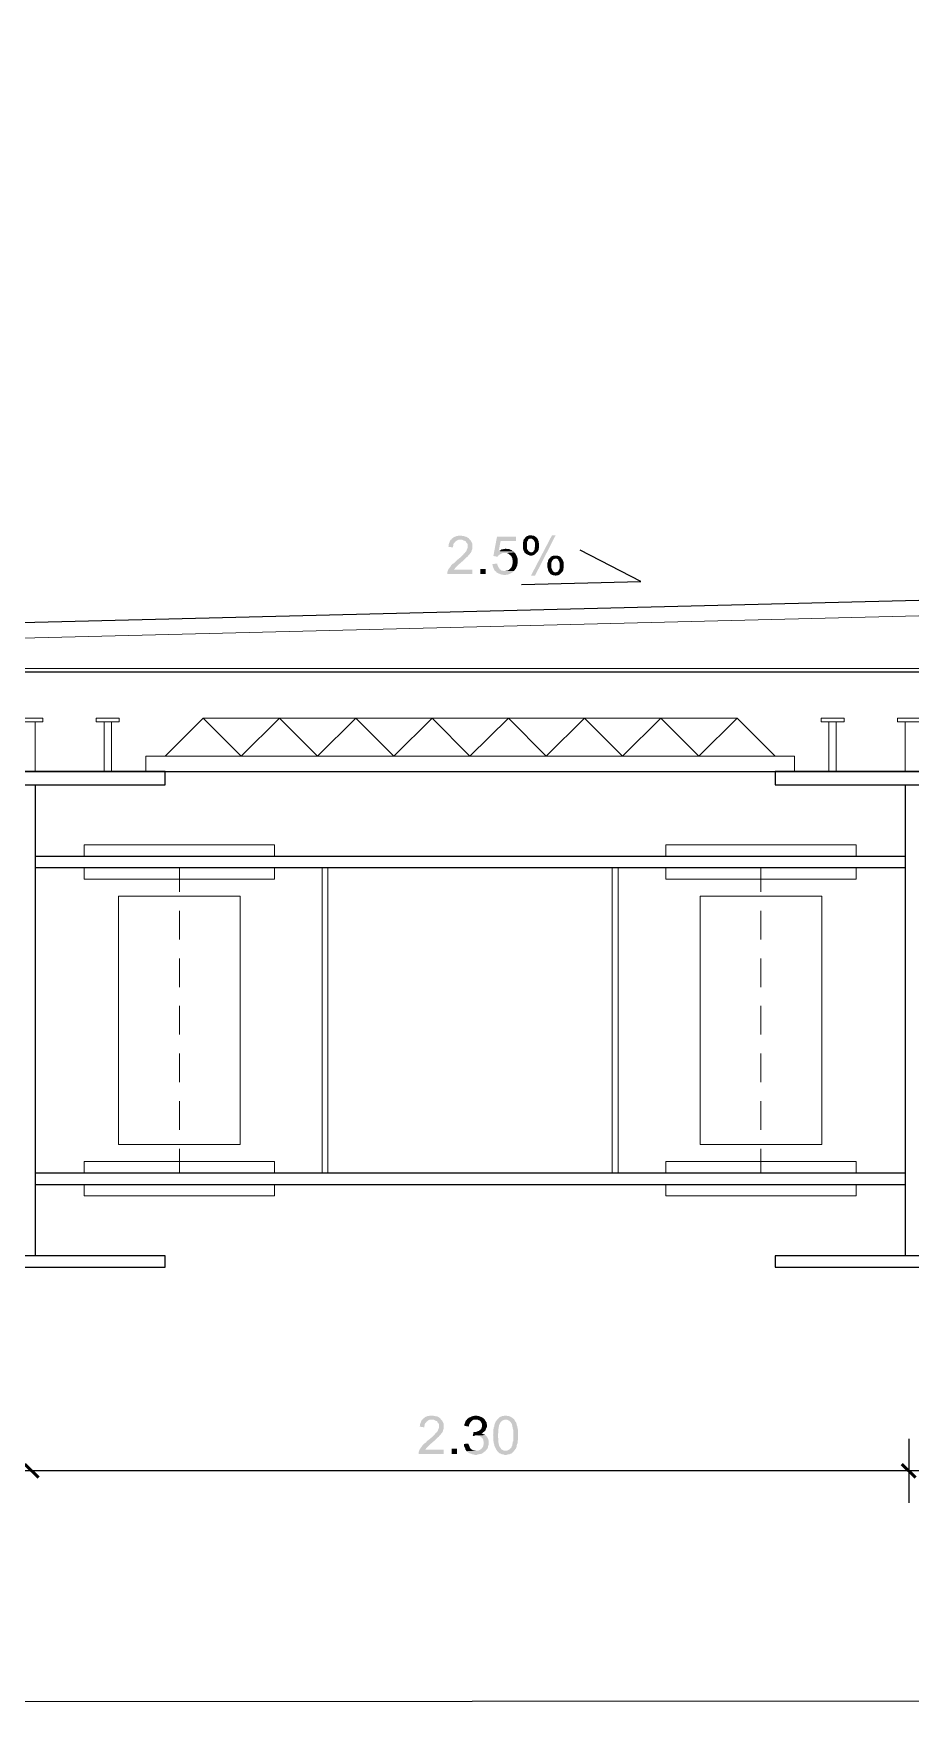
# Model space of a CAD drawing. Header units: millimetres. Extents: x 0.3 to 47.5, y 0.1 to 28.
# Drawn here: x 27.684 to 29.495, y 0.116 to 3.572 of the extents above; entities that cross this region are included whole.
import ezdxf

# ---------------------------------------------------------------- set-up
doc = ezdxf.new("R2010")
doc.units = ezdxf.units.MM
doc.layers.add('PDF _Geometria', color=7, linetype='Continuous')
doc.layers.add('PDF _Riempimenti solidi', color=7, linetype='Continuous')

msp = doc.modelspace()

# ---------------------------------------------------------------- hatches: boundary and pattern name
at = {"layer": 'PDF _Riempimenti solidi', "transparency": 33554559}
for points in [[(28.585, 2.5266), (28.5658, 2.5266), (28.5692, 2.5266), (28.5708, 2.5257), (28.5725, 2.5249), (28.575, 2.5241), (28.5767, 2.5232), (28.5767, 2.5224), (28.5775, 2.5207), (28.5792, 2.5191), (28.58, 2.5174), (28.58, 2.5099), (28.5792, 2.5074), (28.5783, 2.5057), (28.5775, 2.5032), (28.5758, 2.5016), (28.575, 2.5007), (28.5742, 2.4991), (28.5725, 2.4982), (28.5717, 2.4966), (28.5683, 2.4932), (28.565, 2.4899), (28.5625, 2.4882), (28.5608, 2.4866), (28.5583, 2.4849), (28.5567, 2.4832), (28.555, 2.4816), (28.5533, 2.4799), (28.5517, 2.4782), (28.55, 2.4774), (28.5483, 2.4757), (28.5467, 2.4741), (28.5458, 2.4732), (28.545, 2.4716), (28.5433, 2.4699), (28.5425, 2.4682), (28.5408, 2.4666), (28.54, 2.4641), (28.5392, 2.4624), (28.5383, 2.4599), (28.5383, 2.4557), (28.59, 2.4557), (28.59, 2.4649), (28.5517, 2.4649), (28.5533, 2.4666), (28.5542, 2.4682), (28.5558, 2.4699), (28.5567, 2.4707), (28.5575, 2.4716), (28.5608, 2.4749), (28.5625, 2.4766), (28.565, 2.4782), (28.5667, 2.4799), (28.5675, 2.4807), (28.57, 2.4824), (28.5717, 2.4841), (28.575, 2.4874), (28.5783, 2.4907), (28.58, 2.4916), (28.5808, 2.4932), (28.5817, 2.4941), (28.5825, 2.4949), (28.5842, 2.4966), (28.585, 2.4982), (28.5867, 2.4999), (28.5883, 2.5032), (28.5883, 2.5041), (28.5892, 2.5066), (28.59, 2.5082), (28.59, 2.5174), (28.5892, 2.5199), (28.5883, 2.5216), (28.5867, 2.5249)], [(28.5658, 2.5349), (28.5608, 2.5349), (28.5592, 2.5341), (28.5567, 2.5341), (28.555, 2.5332), (28.5525, 2.5324), (28.5508, 2.5316), (28.5492, 2.5299), (28.5475, 2.5291), (28.5467, 2.5274), (28.545, 2.5266), (28.5442, 2.5249), (28.5433, 2.5232), (28.5425, 2.5207), (28.5417, 2.5191), (28.5408, 2.5166), (28.5408, 2.5141), (28.54, 2.5124), (28.55, 2.5107), (28.55, 2.5132), (28.5508, 2.5157), (28.5508, 2.5174), (28.5517, 2.5191), (28.5533, 2.5207), (28.5542, 2.5224), (28.5558, 2.5232), (28.5575, 2.5249), (28.5592, 2.5257), (28.5608, 2.5266), (28.585, 2.5266), (28.5833, 2.5282), (28.5825, 2.5299), (28.5808, 2.5307), (28.5783, 2.5324), (28.5767, 2.5332), (28.575, 2.5332), (28.5725, 2.5341), (28.5708, 2.5341), (28.5683, 2.5349)], [(28.68, 2.5332), (28.6408, 2.5332), (28.6333, 2.4932), (28.6417, 2.4916), (28.6433, 2.4932), (28.6442, 2.4949), (28.6458, 2.4957), (28.6483, 2.4974), (28.65, 2.4982), (28.6517, 2.4991), (28.6567, 2.4991), (28.6767, 2.5007), (28.675, 2.5024), (28.6442, 2.5032), (28.6483, 2.5241), (28.68, 2.5241)], [(28.6983, 2.5299), (28.6967, 2.5282), (28.6958, 2.5266), (28.695, 2.5241), (28.695, 2.5224), (28.6942, 2.5199), (28.6942, 2.5082), (28.695, 2.5066), (28.6958, 2.5041), (28.6967, 2.5024), (28.6975, 2.5007), (28.6983, 2.4991), (28.6992, 2.4991), (28.7008, 2.4974), (28.7025, 2.4966), (28.7042, 2.4957), (28.7067, 2.4949), (28.7083, 2.4941), (28.7133, 2.4941), (28.7158, 2.4949), (28.7175, 2.4957), (28.7192, 2.4966), (28.7208, 2.4982), (28.7225, 2.4999), (28.7233, 2.5007), (28.71, 2.5007), (28.7083, 2.5016), (28.7067, 2.5024), (28.705, 2.5041), (28.7042, 2.5057), (28.7033, 2.5074), (28.7025, 2.5091), (28.7025, 2.5207), (28.7033, 2.5232), (28.7042, 2.5249), (28.705, 2.5257), (28.705, 2.5266), (28.7067, 2.5282), (28.7083, 2.5291), (28.7108, 2.5291)], [(28.7108, 2.5357), (28.7067, 2.5357), (28.705, 2.5349), (28.7025, 2.5341), (28.7008, 2.5332), (28.6992, 2.5316), (28.6983, 2.5299), (28.7108, 2.5291), (28.7117, 2.5291), (28.715, 2.5274), (28.7167, 2.5257), (28.7175, 2.5241), (28.7183, 2.5224), (28.7192, 2.5207), (28.7192, 2.5116), (28.7183, 2.5091), (28.7183, 2.5066), (28.7175, 2.5049), (28.7167, 2.5041), (28.7167, 2.5032), (28.715, 2.5016), (28.7125, 2.5007), (28.7108, 2.5007), (28.7233, 2.5007), (28.725, 2.5024), (28.7267, 2.5057), (28.7267, 2.5074), (28.7275, 2.5099), (28.7275, 2.5191), (28.7267, 2.5216), (28.7267, 2.5232), (28.7258, 2.5257), (28.725, 2.5274), (28.7242, 2.5291), (28.7225, 2.5307), (28.7225, 2.5316), (28.7208, 2.5324), (28.7183, 2.5341), (28.7167, 2.5349), (28.715, 2.5349), (28.7125, 2.5357)], [(28.6592, 2.5082), (28.6583, 2.5082), (28.6558, 2.5074), (28.6542, 2.5074), (28.6517, 2.5066), (28.65, 2.5066), (28.6483, 2.5049), (28.6458, 2.5041), (28.6442, 2.5032), (28.675, 2.5024), (28.6733, 2.5032), (28.6717, 2.5049), (28.6692, 2.5057), (28.6675, 2.5066), (28.6658, 2.5074), (28.6608, 2.5074)], [(28.6767, 2.5007), (28.6567, 2.4991), (28.6617, 2.4991), (28.6633, 2.4982), (28.665, 2.4974), (28.6667, 2.4957), (28.6683, 2.4949), (28.6692, 2.4932), (28.6708, 2.4924), (28.6717, 2.4899), (28.6725, 2.4882), (28.6725, 2.4866), (28.6733, 2.4841), (28.6733, 2.4791), (28.6725, 2.4766), (28.6725, 2.4749), (28.6717, 2.4724), (28.67, 2.4691), (28.6683, 2.4674), (28.665, 2.4641), (28.6625, 2.4632), (28.6608, 2.4632), (28.6583, 2.4624), (28.6567, 2.4624), (28.6758, 2.4624), (28.6775, 2.4641), (28.6783, 2.4657), (28.68, 2.4674), (28.6808, 2.4699), (28.6825, 2.4732), (28.6825, 2.4757), (28.6833, 2.4782), (28.6833, 2.4882), (28.6825, 2.4899), (28.6817, 2.4924), (28.6792, 2.4974), (28.6775, 2.4991)], [(28.7617, 2.4941), (28.7575, 2.4941), (28.7558, 2.4932), (28.7533, 2.4924), (28.7517, 2.4916), (28.7508, 2.4899), (28.7492, 2.4882), (28.7617, 2.4874), (28.7642, 2.4874), (28.7658, 2.4866), (28.7675, 2.4849), (28.7675, 2.4841), (28.7683, 2.4832), (28.7692, 2.4816), (28.77, 2.4791), (28.77, 2.4674), (28.7692, 2.4657), (28.7683, 2.4641), (28.7675, 2.4624), (28.7675, 2.4616), (28.7658, 2.4607), (28.7633, 2.4599), (28.7617, 2.4591), (28.7742, 2.4591), (28.7758, 2.4607), (28.7767, 2.4624), (28.7775, 2.4641), (28.7775, 2.4666), (28.7783, 2.4682), (28.7783, 2.4799), (28.7775, 2.4824), (28.7767, 2.4841), (28.7758, 2.4857), (28.775, 2.4874), (28.7733, 2.4891), (28.7733, 2.4899), (28.7717, 2.4916), (28.77, 2.4924), (28.7675, 2.4932), (28.7658, 2.4941), (28.7633, 2.4941)], [(28.6417, 2.4774), (28.6308, 2.4766), (28.6317, 2.4749), (28.6317, 2.4732), (28.6325, 2.4707), (28.6333, 2.4691), (28.6342, 2.4666), (28.635, 2.4649), (28.6358, 2.4632), (28.6375, 2.4616), (28.6392, 2.4607), (28.64, 2.4591), (28.6433, 2.4574), (28.6458, 2.4566), (28.6475, 2.4557), (28.65, 2.4549), (28.6517, 2.4549), (28.6542, 2.4541), (28.6592, 2.4541), (28.6617, 2.4549), (28.6633, 2.4549), (28.6658, 2.4557), (28.6675, 2.4566), (28.6692, 2.4574), (28.6708, 2.4582), (28.6725, 2.4591), (28.6758, 2.4624), (28.6542, 2.4624), (28.6525, 2.4632), (28.65, 2.4632), (28.6483, 2.4649), (28.6467, 2.4657), (28.6458, 2.4674), (28.6442, 2.4691), (28.6433, 2.4707), (28.6425, 2.4724), (28.6417, 2.4749)], [(28.7492, 2.4882), (28.7475, 2.4866), (28.7458, 2.4832), (28.7458, 2.4807), (28.745, 2.4791), (28.745, 2.4691), (28.7458, 2.4666), (28.7458, 2.4649), (28.7467, 2.4632), (28.7475, 2.4607), (28.7483, 2.4599), (28.75, 2.4582), (28.75, 2.4574), (28.7517, 2.4557), (28.755, 2.4541), (28.7575, 2.4532), (28.7592, 2.4532), (28.7617, 2.4524), (28.7625, 2.4524), (28.7642, 2.4532), (28.7667, 2.4532), (28.7683, 2.4541), (28.77, 2.4549), (28.7733, 2.4582), (28.7742, 2.4591), (28.7608, 2.4591), (28.7592, 2.4599), (28.7575, 2.4607), (28.7558, 2.4624), (28.755, 2.4641), (28.7542, 2.4657), (28.7533, 2.4682), (28.7533, 2.4799), (28.755, 2.4832), (28.7558, 2.4849), (28.7575, 2.4866), (28.76, 2.4874), (28.7617, 2.4874)], [(28.5258, 0.7099), (28.5067, 0.7099), (28.51, 0.7099), (28.5133, 0.7082), (28.5158, 0.7074), (28.5175, 0.7066), (28.5175, 0.7057), (28.5183, 0.7041), (28.52, 0.7024), (28.5208, 0.7007), (28.5208, 0.6932), (28.52, 0.6907), (28.5192, 0.6891), (28.5183, 0.6866), (28.5167, 0.6849), (28.5158, 0.6841), (28.515, 0.6824), (28.5133, 0.6816), (28.5125, 0.6799), (28.5092, 0.6766), (28.5058, 0.6732), (28.5033, 0.6716), (28.5017, 0.6699), (28.4992, 0.6682), (28.4975, 0.6666), (28.4958, 0.6649), (28.4942, 0.6632), (28.4925, 0.6616), (28.4908, 0.6607), (28.4892, 0.6591), (28.4875, 0.6574), (28.4867, 0.6566), (28.4858, 0.6549), (28.4842, 0.6532), (28.4833, 0.6516), (28.4817, 0.6499), (28.4808, 0.6474), (28.48, 0.6457), (28.4792, 0.6432), (28.4792, 0.6391), (28.5308, 0.6391), (28.5308, 0.6482), (28.4925, 0.6482), (28.4942, 0.6499), (28.495, 0.6516), (28.4967, 0.6532), (28.4975, 0.6541), (28.4983, 0.6549), (28.5, 0.6566), (28.5017, 0.6582), (28.5033, 0.6599), (28.5058, 0.6616), (28.5075, 0.6632), (28.5083, 0.6641), (28.5108, 0.6657), (28.5125, 0.6674), (28.5158, 0.6707), (28.5192, 0.6741), (28.5208, 0.6749), (28.5217, 0.6766), (28.5225, 0.6774), (28.5233, 0.6782), (28.525, 0.6799), (28.5258, 0.6816), (28.5275, 0.6832), (28.5292, 0.6866), (28.5292, 0.6874), (28.53, 0.6899), (28.5308, 0.6916), (28.5308, 0.7007), (28.53, 0.7032), (28.5275, 0.7082)], [(28.5067, 0.7182), (28.5017, 0.7182), (28.5, 0.7174), (28.4975, 0.7174), (28.4958, 0.7166), (28.4933, 0.7157), (28.4917, 0.7149), (28.49, 0.7132), (28.4883, 0.7124), (28.4875, 0.7107), (28.4858, 0.7099), (28.485, 0.7082), (28.4842, 0.7066), (28.4833, 0.7041), (28.4825, 0.7024), (28.4817, 0.6999), (28.4817, 0.6974), (28.4808, 0.6957), (28.4908, 0.6941), (28.4908, 0.6966), (28.4917, 0.6991), (28.4917, 0.7007), (28.4925, 0.7024), (28.4942, 0.7041), (28.495, 0.7057), (28.4967, 0.7066), (28.4983, 0.7082), (28.5, 0.7091), (28.5017, 0.7099), (28.5258, 0.7099), (28.5242, 0.7116), (28.5233, 0.7132), (28.5217, 0.7141), (28.5192, 0.7157), (28.5175, 0.7166), (28.5158, 0.7166), (28.5133, 0.7174), (28.5117, 0.7174), (28.5092, 0.7182)], [(28.5792, 0.7116), (28.5783, 0.7099), (28.5767, 0.7082), (28.5758, 0.7066), (28.575, 0.7041), (28.5742, 0.7024), (28.5733, 0.6999), (28.5733, 0.6974), (28.5825, 0.6957), (28.5833, 0.6974), (28.5833, 0.6999), (28.585, 0.7032), (28.5867, 0.7049), (28.5875, 0.7066), (28.5892, 0.7074), (28.5908, 0.7091), (28.5925, 0.7099), (28.5967, 0.7099)], [(28.5967, 0.7182), (28.595, 0.7182), (28.5925, 0.7174), (28.5908, 0.7174), (28.5883, 0.7166), (28.585, 0.7149), (28.5825, 0.7141), (28.5808, 0.7124), (28.5792, 0.7116), (28.5967, 0.7099), (28.6008, 0.7099), (28.6025, 0.7091), (28.605, 0.7082), (28.6067, 0.7066), (28.6075, 0.7057), (28.6092, 0.7024), (28.61, 0.6999), (28.61, 0.6966), (28.6092, 0.6941), (28.6092, 0.6924), (28.6075, 0.6907), (28.6067, 0.6891), (28.605, 0.6882), (28.6042, 0.6874), (28.6025, 0.6866), (28.6, 0.6857), (28.5983, 0.6849), (28.5942, 0.6849), (28.6125, 0.6841), (28.6142, 0.6849), (28.6158, 0.6866), (28.6175, 0.6882), (28.6175, 0.6891), (28.6183, 0.6916), (28.6192, 0.6932), (28.62, 0.6957), (28.62, 0.6999), (28.6192, 0.7016), (28.6192, 0.7041), (28.6183, 0.7057), (28.6167, 0.7074), (28.6167, 0.7082), (28.6158, 0.7099), (28.6142, 0.7116), (28.6125, 0.7132), (28.6108, 0.7141), (28.6083, 0.7157), (28.6075, 0.7157), (28.6058, 0.7166), (28.6033, 0.7174), (28.6017, 0.7174), (28.5992, 0.7182)], [(28.6408, 0.7099), (28.64, 0.7082), (28.6383, 0.7066), (28.6375, 0.7049), (28.6367, 0.7024), (28.6358, 0.7007), (28.6358, 0.6999), (28.635, 0.6982), (28.635, 0.6957), (28.6342, 0.6941), (28.6342, 0.6924), (28.6333, 0.6899), (28.6333, 0.6807), (28.6325, 0.6782), (28.6333, 0.6766), (28.6333, 0.6657), (28.6342, 0.6641), (28.6342, 0.6616), (28.635, 0.6591), (28.635, 0.6574), (28.6358, 0.6549), (28.6367, 0.6532), (28.6375, 0.6516), (28.6392, 0.6482), (28.64, 0.6474), (28.6408, 0.6457), (28.6417, 0.6449), (28.6583, 0.6457), (28.6558, 0.6457), (28.6508, 0.6482), (28.6492, 0.6499), (28.6475, 0.6524), (28.6467, 0.6532), (28.645, 0.6566), (28.645, 0.6582), (28.6442, 0.6599), (28.6442, 0.6616), (28.6433, 0.6641), (28.6433, 0.6716), (28.6425, 0.6749), (28.6425, 0.6799), (28.6433, 0.6824), (28.6433, 0.6907), (28.6442, 0.6924), (28.6442, 0.6949), (28.645, 0.6966), (28.645, 0.6982), (28.6458, 0.6999), (28.6475, 0.7032), (28.6475, 0.7041), (28.6492, 0.7057), (28.6508, 0.7074), (28.6525, 0.7082), (28.6542, 0.7091), (28.6567, 0.7099), (28.6583, 0.7099)], [(28.6583, 0.7182), (28.6558, 0.7182), (28.6542, 0.7174), (28.6517, 0.7174), (28.65, 0.7166), (28.6475, 0.7157), (28.6458, 0.7149), (28.6442, 0.7132), (28.6408, 0.7099), (28.6617, 0.7099), (28.6633, 0.7091), (28.6667, 0.7074), (28.6683, 0.7057), (28.67, 0.7032), (28.6708, 0.7024), (28.6717, 0.7007), (28.6717, 0.6991), (28.6725, 0.6974), (28.6725, 0.6957), (28.6733, 0.6941), (28.6733, 0.6916), (28.6742, 0.6891), (28.6742, 0.6657), (28.6733, 0.6641), (28.6733, 0.6616), (28.6725, 0.6599), (28.6725, 0.6574), (28.6717, 0.6557), (28.6708, 0.6549), (28.6708, 0.6532), (28.67, 0.6524), (28.6692, 0.6516), (28.6658, 0.6482), (28.6608, 0.6457), (28.6583, 0.6457), (28.6417, 0.6449), (28.6433, 0.6432), (28.6442, 0.6424), (28.6458, 0.6407), (28.6483, 0.6399), (28.65, 0.6391), (28.6517, 0.6382), (28.6542, 0.6382), (28.6558, 0.6374), (28.6608, 0.6374), (28.6633, 0.6382), (28.6658, 0.6382), (28.6675, 0.6391), (28.6692, 0.6399), (28.6717, 0.6407), (28.6725, 0.6424), (28.6733, 0.6424), (28.675, 0.6441), (28.6758, 0.6457), (28.6775, 0.6474), (28.6783, 0.6491), (28.68, 0.6507), (28.6808, 0.6532), (28.6817, 0.6557), (28.6817, 0.6574), (28.6825, 0.6599), (28.6833, 0.6616), (28.6833, 0.6657), (28.6842, 0.6682), (28.6842, 0.6891), (28.6833, 0.6907), (28.6833, 0.6932), (28.6825, 0.6949), (28.6825, 0.6966), (28.6817, 0.6982), (28.6817, 0.7007), (28.6808, 0.7024), (28.68, 0.7049), (28.6783, 0.7066), (28.6767, 0.7099), (28.675, 0.7116), (28.6733, 0.7132), (28.6717, 0.7141), (28.67, 0.7157), (28.6692, 0.7157), (28.6675, 0.7166), (28.665, 0.7174), (28.6633, 0.7174), (28.6608, 0.7182)], [(28.5817, 0.6607), (28.5725, 0.6599), (28.5725, 0.6566), (28.5733, 0.6541), (28.5742, 0.6524), (28.575, 0.6507), (28.5758, 0.6482), (28.5767, 0.6466), (28.5783, 0.6449), (28.5975, 0.6457), (28.595, 0.6457), (28.5933, 0.6466), (28.5908, 0.6466), (28.5892, 0.6482), (28.5875, 0.6491), (28.5858, 0.6507), (28.5842, 0.6541), (28.5833, 0.6566), (28.5825, 0.6582)], [(28.6167, 0.6782), (28.5983, 0.6774), (28.6, 0.6774), (28.6017, 0.6766), (28.6042, 0.6766), (28.6058, 0.6757), (28.6075, 0.6741), (28.6092, 0.6732), (28.61, 0.6724), (28.6117, 0.6699), (28.6125, 0.6682), (28.6125, 0.6666), (28.6133, 0.6641), (28.6133, 0.6599), (28.6125, 0.6574), (28.6125, 0.6557), (28.6117, 0.6541), (28.61, 0.6516), (28.6092, 0.6507), (28.6075, 0.6491), (28.605, 0.6474), (28.6017, 0.6457), (28.5975, 0.6457), (28.5783, 0.6449), (28.58, 0.6441), (28.5808, 0.6432), (28.5825, 0.6416), (28.5842, 0.6407), (28.5867, 0.6399), (28.5883, 0.6391), (28.59, 0.6382), (28.5925, 0.6382), (28.595, 0.6374), (28.5992, 0.6374), (28.6008, 0.6382), (28.6033, 0.6382), (28.605, 0.6391), (28.6075, 0.6391), (28.6092, 0.6399), (28.6108, 0.6407), (28.6125, 0.6424), (28.6142, 0.6432), (28.6158, 0.6449), (28.6167, 0.6449), (28.6175, 0.6466), (28.6192, 0.6482), (28.6208, 0.6499), (28.6217, 0.6516), (28.6225, 0.6541), (28.6225, 0.6557), (28.6233, 0.6582), (28.6233, 0.6674), (28.6225, 0.6699), (28.6208, 0.6732), (28.62, 0.6749), (28.6183, 0.6766)], [(28.5925, 0.6849), (28.5908, 0.6766), (28.5942, 0.6766), (28.5958, 0.6774), (28.5983, 0.6774), (28.6167, 0.6782), (28.615, 0.6791), (28.6133, 0.6799), (28.6108, 0.6807), (28.6092, 0.6816), (28.6108, 0.6824), (28.6125, 0.6841), (28.5942, 0.6849)]]:
    msp.add_hatch(color=256, dxfattribs=at).paths.add_polyline_path(points)

# ---------------------------------------------------------------- linework, layer by layer
at = {"layer": 'PDF _Geometria', "lineweight": 25}
for points in [[(0.2517, 27.9682), (47.4858, 27.9682), (47.485, 0.1366), (0.2517, 0.1157)], [(33.7433, 2.2532), (27.05, 2.2532), (27.05, 2.4341), (27.0258, 2.4582), (26.4983, 2.4582), (26.4983, 1.5757), (26.53, 1.5757), (26.53, 2.0482), (34.2633, 2.0482), (34.2633, 1.5757), (34.2942, 1.5757), (34.2942, 2.4582), (33.7667, 2.4582), (33.7433, 2.4341)], [(27.9558, 2.0207), (27.9558, 2.0482), (27.4042, 2.0482), (27.4042, 2.0207)], [(29.7667, 2.0207), (29.7667, 2.0482), (29.215, 2.0482), (29.215, 2.0207)], [(29.4, 2.0482), (29.6642, 2.0482)], [(27.9558, 1.0482), (27.4042, 1.0482), (27.4042, 1.0249), (27.9558, 1.0249)], [(29.7667, 1.0482), (29.215, 1.0482), (29.215, 1.0249), (29.7667, 1.0249)]]:
    msp.add_lwpolyline(points, close=True, dxfattribs=at)
for points in [[(28.6917, 2.4341), (28.9375, 2.4407), (28.8125, 2.5049)], [(33.7433, 2.3399), (30.3967, 2.4232), (27.05, 2.3399)], [(27.6875, 2.0207), (27.6875, 1.0482)], [(29.4833, 2.0207), (29.4833, 1.0482)], [(27.6875, 1.8732), (29.4833, 1.8732)], [(27.6875, 1.8499), (29.4833, 1.8499)], [(27.6875, 1.2199), (29.4833, 1.2199)], [(27.6875, 1.1957), (29.4833, 1.1957)], [(29.4908, 0.6707), (29.4908, 0.5382)], [(26.4992, 0.6049), (34.2942, 0.6049)]]:
    msp.add_lwpolyline(points, dxfattribs=at)
at = {"layer": 'PDF _Geometria', "lineweight": 9}
for points in [[(33.7433, 2.3082), (30.3967, 2.3916), (27.05, 2.3082)], [(27.05, 2.2607), (33.7433, 2.2607)], [(27.6875, 2.0482), (27.6875, 2.1507)], [(27.83, 2.0482), (27.83, 2.1507)], [(27.845, 2.0482), (27.845, 2.1507)], [(29.1367, 2.1582), (28.0342, 2.1582), (27.9558, 2.0799)], [(28.0342, 2.1582), (28.1125, 2.0799), (28.1917, 2.1582), (28.27, 2.0799), (28.3492, 2.1582), (28.4275, 2.0799), (28.5067, 2.1582), (28.585, 2.0799), (28.6642, 2.1582), (28.7425, 2.0799), (28.8217, 2.1582), (28.9, 2.0799), (28.9792, 2.1582), (29.0575, 2.0799), (29.1367, 2.1582), (29.215, 2.0799)], [(29.3258, 2.0482), (29.3258, 2.1507)], [(29.3408, 2.0482), (29.3408, 2.1507)], [(29.4833, 2.0482), (29.4833, 2.1507)], [(27.9158, 2.0482), (27.9158, 2.0799), (29.255, 2.0799), (29.255, 2.0482)], [(27.7883, 1.8732), (27.7883, 1.8966), (28.1817, 1.8966), (28.1817, 1.8732)], [(28.9892, 1.8732), (28.9892, 1.8966), (29.3825, 1.8966), (29.3825, 1.8732)], [(27.7883, 1.8499), (27.7883, 1.8257), (28.1817, 1.8257), (28.1817, 1.8499)], [(27.985, 1.7999), (27.985, 1.8499)], [(28.28, 1.8499), (28.28, 1.2199)], [(28.2917, 1.8499), (28.2917, 1.2199)], [(28.8783, 1.8499), (28.8783, 1.2199)], [(28.8908, 1.8499), (28.8908, 1.2199)], [(28.9892, 1.8499), (28.9892, 1.8257), (29.3825, 1.8257), (29.3825, 1.8499)], [(29.1858, 1.7999), (29.1858, 1.8499)], [(27.985, 1.7016), (27.985, 1.7607)], [(29.1858, 1.7016), (29.1858, 1.7607)], [(27.985, 1.6032), (27.985, 1.6624)], [(29.1858, 1.6032), (29.1858, 1.6624)], [(27.985, 1.5049), (27.985, 1.5641)], [(29.1858, 1.5049), (29.1858, 1.5641)], [(27.985, 1.4066), (27.985, 1.4657)], [(29.1858, 1.4066), (29.1858, 1.4657)], [(27.985, 1.3082), (27.985, 1.3674)], [(29.1858, 1.3082), (29.1858, 1.3674)], [(27.985, 1.2199), (27.985, 1.2691)], [(29.1858, 1.2199), (29.1858, 1.2691)], [(27.7883, 1.2199), (27.7883, 1.2432), (28.1817, 1.2432), (28.1817, 1.2199)], [(28.9892, 1.2199), (28.9892, 1.2432), (29.3825, 1.2432), (29.3825, 1.2199)], [(27.7883, 1.1957), (27.7883, 1.1724), (28.1817, 1.1724), (28.1817, 1.1957)], [(28.9892, 1.1957), (28.9892, 1.1724), (29.3825, 1.1724), (29.3825, 1.1957)]]:
    msp.add_lwpolyline(points, dxfattribs=at)
for points in [[(27.7033, 2.1507), (27.7033, 2.1582), (27.6558, 2.1582), (27.6558, 2.1507)], [(27.8608, 2.1507), (27.8608, 2.1582), (27.8133, 2.1582), (27.8133, 2.1507)], [(29.3575, 2.1507), (29.3575, 2.1582), (29.31, 2.1582), (29.31, 2.1507)], [(29.515, 2.1507), (29.515, 2.1582), (29.4675, 2.1582), (29.4675, 2.1507)], [(28.1108, 1.7907), (28.1108, 1.2782), (27.8592, 1.2782), (27.8592, 1.7907)], [(29.3117, 1.7907), (29.3117, 1.2782), (29.06, 1.2782), (29.06, 1.7907)]]:
    msp.add_lwpolyline(points, close=True, dxfattribs=at)
at = {"layer": 'PDF _Geometria', "lineweight": 50}
for points in [[(27.6658, 0.6182), (27.6942, 0.5907)], [(29.4767, 0.6182), (29.505, 0.5907)]]:
    msp.add_lwpolyline(points, dxfattribs=at)
at = {"layer": 'PDF _Riempimenti solidi', "lineweight": 25, "transparency": 33554559}
for points in [[(28.7617, 2.5357), (28.7542, 2.5357), (28.7192, 2.4524), (28.7108, 2.4524)], [(28.6175, 2.4557), (28.6175, 2.4666), (28.6067, 2.4557), (28.6067, 2.4666)], [(28.5583, 0.6391), (28.5583, 0.6499), (28.5475, 0.6391), (28.5475, 0.6499)]]:
    msp.add_solid(points, dxfattribs=at)

doc.saveas('drawing.dxf')
